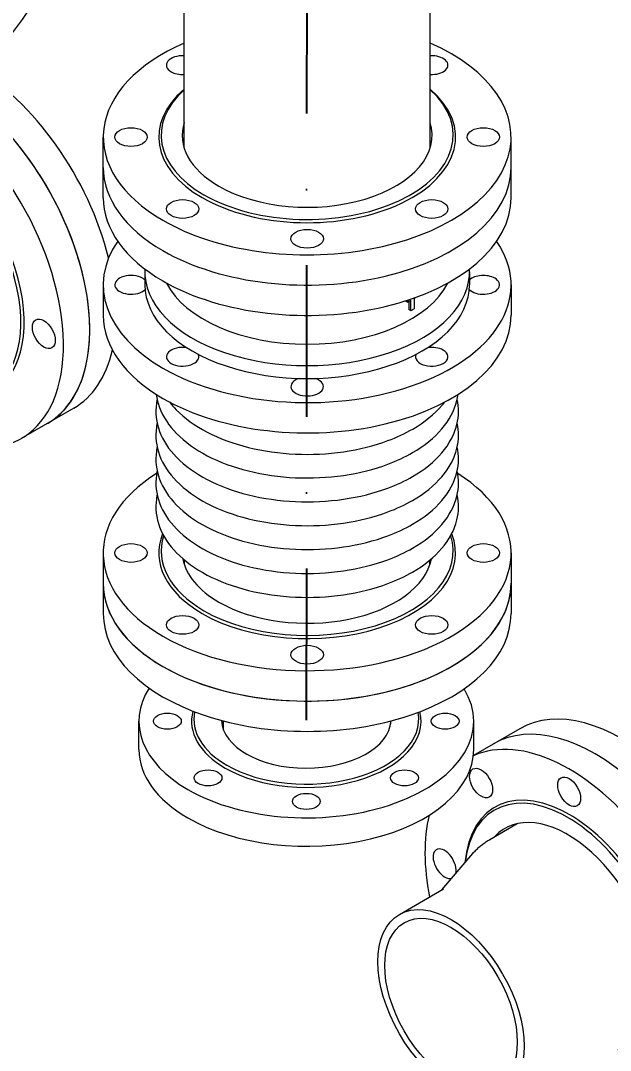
# Model space of a CAD drawing. Header units: millimetres. Extents: x -312439 to 477422, y -331570 to 212570.
# Drawn here: x 342717 to 343211, y 172055 to 172918 of the extents above; entities that cross this region are included whole.
import ezdxf

# ---------------------------------------------------------------- set-up
doc = ezdxf.new("R2010")
doc.units = ezdxf.units.MM
doc.linetypes.add('DASHDOT', pattern=[25.4, 12.7, -6.35, 0, -6.35])
doc.styles.add('ROMAND', font='ROMAND.SHX')
doc.dimstyles.new('1-50 (MILIMETRO)', dxfattribs={"dimscale": 0, "dimtxt": 125, "dimasz": 125, "dimexe": 100, "dimexo": 100, "dimgap": 50, "dimtad": 0, "dimdec": 0, "dimzin": 0, "dimdsep": 46, "dimtxsty": 'ROMAND', "dimcen": -390, "dimclrd": 1, "dimclre": 1, "dimclrt": 3, "dimadec": 0, "dimazin": 0, "dimtfac": 1, "dimtdec": 0, "dimtix": 1, "dimtmove": 2, "dimatfit": 2, "dimfxl": 1, "dimtvp": 1, "dimtolj": 1, "dimtzin": 0, "dimarcsym": 0})

# ---------------------------------------------------------------- blocks, each defined once
blk = doc.blocks.new('*D96')
at = {"color": 1, "lineweight": -2, "transparency": 16777216}
for p, q in [((340982.5, 172444.73), (340982.5, 172743.93)), ((347857.31, 168659.29), (341090.76, 172565.96)), ((347965.56, 168413.06), (347965.56, 168712.26))]:
    blk.add_line(p, q, dxfattribs=at)
at = {"color": 1, "transparency": 16777216}
for points in [[(341101.17, 172584), (341080.34, 172547.92), (340982.5, 172628.46)], [(347867.73, 168677.33), (347846.89, 168641.25), (347965.56, 168596.79)]]:
    blk.add_solid(points, dxfattribs=at)
at = {"layer": 'Defpoints', "color": 0, "transparency": 16777216}
for p in [(340982.5, 172628.46), (340982.5, 172329.26), (347965.56, 168297.59)]:
    blk.add_point(p, dxfattribs=at)
at = {"color": 3, "transparency": 16777216, "insert": (344536.53, 170720.88), "char_height": 125, "attachment_point": 5, "rotation": 330, "style": 'ROMAND'}
blk.add_mtext('\\A1;8063', dxfattribs=at)
blk = doc.blocks.new('*D131')
at = {"color": 1, "lineweight": -2, "transparency": 16777216}
for p, q in [((343607.58, 173492.08), (343311.67, 173321.24)), ((343411.63, 173253.99), (343410.91, 171827.82)), ((343606.72, 171815.91), (343310.81, 171645.07))]:
    blk.add_line(p, q, dxfattribs=at)
at = {"color": 1, "transparency": 16777216}
for points in [[(343390.8, 173254), (343432.47, 173253.98), (343411.7, 173378.99)], [(343390.07, 171827.83), (343431.74, 171827.81), (343410.84, 171702.82)]]:
    blk.add_solid(points, dxfattribs=at)
at = {"layer": 'Defpoints', "color": 0, "transparency": 16777216}
for p in [(343707.6, 173549.83), (343706.75, 171873.66), (343410.84, 171702.82)]:
    blk.add_point(p, dxfattribs=at)
at = {"color": 3, "transparency": 16777216, "insert": (343286.27, 172698.85), "char_height": 125, "attachment_point": 5, "rotation": 89.97082, "style": 'ROMAND'}
blk.add_mtext('\\A1;1676', dxfattribs=at)

msp = doc.modelspace()

# ---------------------------------------------------------------- linework, layer by layer
at = {"color": 6, "linetype": 'DASHDOT', "ltscale": 10}
msp.add_line((342956.797, 173983.31), (342955.943, 172307.143), dxfattribs=at)
at = {"color": 5, "linetype": 'Continuous', "lineweight": 0, "extrusion": (4.44089e-16, 0.816497, 0.57735)}
for p, q in [((342853.617, 172811.117), (342853.617, 172990.745)), ((343059.742, 172811.117), (343059.742, 172990.745)), ((342785.827, 172769.418), (342785.827, 172820.218)), ((343127.531, 172769.418), (343127.531, 172820.218)), ((342820.733, 172707.231), (342820.733, 172696.418)), ((343092.626, 172707.231), (343092.626, 172696.418)), ((342785.827, 172696.418), (342785.827, 172671.018)), ((343127.531, 172696.418), (343127.531, 172671.018)), ((343046.294, 172685.105), (343046.294, 172676.408)), ((343040.631, 172681.935), (343039.029, 172682.859)), ((343041.845, 172682.581), (343041.845, 172675.686)), ((343043.445, 172674.763), (343043.445, 172683.46)), ((343043.445, 172674.763), (343041.845, 172675.686)), ((342761.146, 172593.068), (342717.152, 172567.668)), ((342785.827, 172471.818), (342785.827, 172421.018)), ((343127.531, 172471.818), (343127.531, 172421.018)), ((342853.801, 172462.143), (342853.801, 172465.893)), ((343059.558, 172462.143), (343059.558, 172465.893)), ((342815.71, 172307.143), (342815.71, 172330.943)), ((342886.685, 172323.427), (342886.685, 172331.034)), ((343026.673, 172328.747), (343026.673, 172331.034)), ((343096.176, 172307.143), (343096.176, 172330.943)), ((343134.742, 172324.655), (343095.919, 172302.241)), ((343109.567, 172231.844), (343132.524, 172245.098)), ((343069.386, 172189.554), (343095.5, 172220.11)), ((343033.923, 172169.079), (343070.995, 172190.483))]:
    msp.add_line(p, q, dxfattribs=at)
at = {"color": 5, "linetype": 'Continuous', "lineweight": 0}
for centre, major_axis, ratio, start_param, end_param in [((342653.723, 172728.33), (85.426, -147.962), 0.5773503, 0, 3.1415927), ((342631.726, 172715.63), (-85.426, 147.962), 0.5773503, 2.4008806, 7.0238973), ((342956.679, 172820.218), (-170.852, 0), 0.5773503, 5.3599285, 7.0685835), ((342956.679, 172820.218), (-170.852, 0), 0.5773503, 0.7853982, 4.0648495), ((342852.323, 172880.468), (-13.595, 0), 0.5773503, 4.6170765, 7.0685835), ((343061.035, 172880.468), (-13.595, 0), 0.5773503, 1.4754839, 4.8077014), ((342675.72, 172741.03), (-85.426, 147.962), 0.5773503, 4.2485133, 5.4977871), ((342852.323, 172880.468), (-13.595, 0), 0.5773503, 0.7853982, 1.6661088), ((342653.723, 172728.33), (-85.426, 147.962), 0.5773503, 3.1415927, 5.4977871), ((342956.679, 172820.218), (-124.312, 0), 0.5773503, 5.6898207, 7.0685835), ((342956.679, 172821.818), (122.352, 0), 0.5773503, 2.5724111, 3.9269908), ((342956.679, 172820.218), (-124.312, 0), 0.5773503, 0.7853982, 3.7349573), ((342956.679, 172821.818), (122.352, 0), 0.5773503, 3.9269908, 6.8523669), ((342631.726, 172715.63), (-62.156, 107.657), 0.5773503, 2.9155137, 6.5092642), ((342630.34, 172714.83), (61.176, -105.96), 0.5773503, 6.0996813, 9.608282), ((342956.679, 172821.818), (104.716, 0), 0.5773503, 2.9636533, 3.9269908), ((342956.679, 172821.818), (104.716, 0), 0.5773503, 3.9269908, 6.4611246), ((342956.679, 172794.818), (-170.852, 0), 0.5773503, 0, 0.7853982), ((342956.679, 172794.818), (170.852, 0), 0.5773503, 3.1415927, 3.9269908), ((342956.679, 172794.818), (-170.852, 0), 0.5773503, 0.7853982, 3.1415927), ((342956.679, 172794.818), (170.852, 0), 0.5773503, 3.9269908, 6.2831853), ((342956.679, 172769.418), (170.852, 0), 0.5773503, 3.1415927, 3.9269908), ((342956.679, 172769.418), (170.852, 0), 0.5773503, 3.9269908, 6.2831853), ((342956.679, 172696.418), (170.852, 0), 0.5773503, 2.7625544, 3.9269908), ((342956.679, 172696.418), (170.852, 0), 0.5773503, 3.9269908, 6.6622236), ((342809.097, 172696.418), (13.595, 0), 0.5773503, 0.7853982, 5.7639057), ((342809.097, 172696.418), (13.595, 0), 0.5773503, 0.543593, 0.7853982), ((342956.679, 172707.231), (-135.947, 0), 0.5773503, 6.2526983, 9.455265), ((343104.261, 172696.418), (13.595, 0), 0.5773503, 3.6608723, 7.0685835), ((343104.261, 172696.418), (13.595, 0), 0.5773503, 0.7853982, 2.5979996), ((342956.679, 172696.418), (-135.947, 0), 0.5773503, 0, 3.1415927), ((342956.679, 172717.391), (-122.474, 0), 0.5773503, 0.2785726, 2.8630201), ((342955.985, 172735.6), (125.718, 0), 0.5773503, 5.5138163, 5.529246), ((342956.679, 172741.487), (82.062, 183.423), 0.4956684, 4.6132657, 4.6141462), ((342955.985, 172741.888), (84.235, 188.281), 0.4956684, 4.6145045, 4.6247609), ((342955.985, 172735.6), (125.718, 0), 0.5773503, 5.451052, 5.481758), ((342955.985, 172726.903), (125.718, 0), 0.5773503, 5.481758, 5.5138163), ((342956.679, 172671.018), (-170.852, 0), 0.5773503, 0, 0.7853982), ((342956.679, 172671.018), (-170.852, 0), 0.5773503, 0.7853982, 3.1415927), ((342675.72, 172741.03), (-85.426, 147.962), 0.5773503, 3.1415927, 3.7014186), ((342852.323, 172636.168), (13.595, 0), 0.5773503, 1.3046778, 6.5493038), ((343061.035, 172636.168), (13.595, 0), 0.5773503, 2.8754741, 7.0685835), ((343061.035, 172636.168), (13.595, 0), 0.5773503, 0.7853982, 1.8369149), ((342956.679, 172611.212), (13.595, 0), 0.5773503, 2.090076, 7.0685835), ((342956.679, 172611.212), (13.595, 0), 0.5773503, 0.7853982, 1.0515167), ((342956.679, 172471.818), (-170.852, 0), 0.5773503, 5.5424733, 7.0685835), ((342956.679, 172471.818), (-170.852, 0), 0.5773503, 0.7853982, 3.8823047), ((342956.679, 172471.818), (-124.312, 0), 0.5773503, 6.0571064, 7.0685835), ((342956.679, 172473.418), (122.352, 0), 0.5773503, 2.9580887, 3.9269908), ((342956.679, 172471.818), (-124.312, 0), 0.5773503, 0.7853982, 3.3676716), ((342956.679, 172473.418), (122.352, 0), 0.5773503, 3.9269908, 6.4666893), ((342956.679, 172473.418), (104.716, 0), 0.5773503, 3.2490788, 3.9269908), ((342956.679, 172473.418), (104.716, 0), 0.5773503, 3.9269908, 6.1756992), ((342956.679, 172446.418), (170.852, 0), 0.5773503, 3.1415927, 6.2831853), ((342956.679, 172446.418), (170.852, 0), 0.5773503, 3.1415927, 3.9269908), ((342956.679, 172446.418), (170.852, 0), 0.5773503, 3.9269908, 6.2831853), ((342956.679, 172421.018), (-170.852, 0), 0.5773503, 0, 3.1415927), ((342955.943, 172330.943), (-140.233, 0), 0.5773503, 5.9330427, 7.0685835), ((342955.943, 172330.943), (-140.233, 0), 0.5773503, 0.7853982, 3.4822988), ((343220.167, 172176.693), (85.426, -147.962), 0.5773503, 0, 3.1415927), ((342955.943, 172330.943), (96.142, 0), 0.5773503, 2.9898748, 3.9269908), ((342955.943, 172332.543), (94.183, 0), 0.5773503, 3.0269568, 3.9269908), ((342955.943, 172332.543), (-71.035, 0), 0.5773503, 0.0255322, 3.1064533), ((342955.943, 172330.943), (96.142, 0), 0.5773503, 3.9269908, 6.4254666), ((342955.943, 172332.543), (94.183, 0), 0.5773503, 3.9269908, 6.388214), ((343198.17, 172163.993), (85.426, -147.962), 0.5773503, 0, 3.1415927), ((343176.173, 172151.293), (-85.426, 147.962), 0.5773503, 2.3561945, 6.224775), ((342955.943, 172307.143), (140.233, 0), 0.5773503, 3.1415927, 3.9269908), ((342955.943, 172307.143), (140.233, 0), 0.5773503, 3.9269908, 6.2831853), ((343176.173, 172151.293), (-62.156, 107.657), 0.5773503, 2.4590463, 6.9657317), ((343174.788, 172150.493), (61.176, -105.96), 0.5773503, 5.6219644, 10.0859988), ((343176.173, 172151.293), (-85.426, 147.962), 0.5773503, 0.5461625, 1.0397317), ((343174.788, 172150.493), (52.358, -90.686), 0.5773503, 6.105246, 9.6027173), ((343071.817, 172211.543), (-6.797, 11.773), 0.5773503, 3.6579206, 8.6393798), ((343071.817, 172211.543), (-6.797, 11.773), 0.5773503, 2.3561945, 3.0282348)]:
    msp.add_ellipse(centre, major_axis=major_axis, ratio=ratio, start_param=start_param, end_param=end_param, dxfattribs=at)
for centre, major_axis in [((342809.097, 172820.218), (-13.595, 0)), ((343104.261, 172820.218), (-13.595, 0)), ((342852.323, 172759.968), (-13.595, 0)), ((343061.035, 172759.968), (-13.595, 0)), ((342956.679, 172735.012), (-13.595, 0)), ((342736.082, 172655.38), (-6.797, 11.773)), ((342809.097, 172471.818), (-13.595, 0)), ((343104.261, 172471.818), (-13.595, 0)), ((342852.323, 172411.568), (-13.595, 0)), ((343061.035, 172411.568), (-13.595, 0)), ((342956.679, 172386.612), (-13.595, 0)), ((342839.592, 172330.943), (11.635, 0)), ((343072.294, 172330.943), (-11.635, 0)), ((342873.671, 172283.443), (11.635, 0)), ((343038.216, 172283.443), (-11.635, 0)), ((343102.383, 172279.103), (-6.797, 11.773)), ((343176.173, 172271.793), (-6.797, 11.773)), ((342955.943, 172263.768), (-11.635, 0)), ((343077.187, 172094.143), (-43.264, 74.936)), ((343077.187, 172094.143), (-39.253, 67.988))]:
    msp.add_ellipse(centre, major_axis=major_axis, ratio=0.5773503, dxfattribs=at)
for points, knots in [([(342781.74, 173048.63), (342778.94, 173038.673), (342775.593, 173028.484), (342764.123, 172998.05), (342754.493, 172977.611), (342731.937, 172938.183), (342718.967, 172919.225), (342697.743, 172893.024), (342690.091, 172884.418), (342682.355, 172876.489)], [0.36979434, 0.36979434, 0.36979434, 0.36979434, 0.50760913, 0.50760913, 0.77855804, 0.77855804, 1.053397, 1.053397, 1.20100199, 1.20100199, 1.20100199, 1.20100199]), ([(342830.994, 172600.441), (342830.75, 172599.322), (342830.547, 172598.199), (342829.261, 172589.25), (342830.164, 172581.268), (342835.869, 172565.916), (342840.739, 172558.574), (342854.127, 172544.866), (342862.878, 172538.586), (342883.288, 172527.947), (342894.995, 172523.624), (342920.042, 172517.405), (342933.373, 172515.504), (342960.336, 172514.271), (342973.962, 172514.932), (343000.206, 172518.756), (343012.819, 172521.918), (343031.739, 172528.976), (343038.706, 172532.221), (343045.05, 172535.884)], [3.80182, 3.80182, 3.80182, 3.80182, 3.8442096, 3.8442096, 4.1383608, 4.1383608, 4.4404377, 4.4404377, 4.7634053, 4.7634053, 5.0916471, 5.0916471, 5.4187443, 5.4187443, 5.7449425, 5.7449425, 6.0714643, 6.0714643, 6.2831853, 6.2831853, 6.2831853, 6.2831853]), ([(342830.272, 172604.657), (342830.736, 172600.95), (342831.647, 172597.278), (342835.869, 172585.916), (342840.739, 172578.574), (342854.127, 172564.866), (342862.878, 172558.586), (342883.288, 172547.947), (342894.995, 172543.624), (342920.042, 172537.405), (342933.373, 172535.504), (342960.336, 172534.271), (342973.962, 172534.932), (343000.206, 172538.756), (343012.819, 172541.918), (343031.739, 172548.976), (343038.706, 172552.221), (343045.05, 172555.884)], [3.9991695, 3.9991695, 3.9991695, 3.9991695, 4.1383608, 4.1383608, 4.4404377, 4.4404377, 4.7634053, 4.7634053, 5.0916471, 5.0916471, 5.4187443, 5.4187443, 5.7449425, 5.7449425, 6.0714643, 6.0714643, 6.2831853, 6.2831853, 6.2831853, 6.2831853]), ([(343045.05, 172555.884), (343054.885, 172561.562), (343063.225, 172568.247), (343075.807, 172583.011), (343080.139, 172591.079), (343082.558, 172601.212), (343082.871, 172602.931), (343083.087, 172604.657)], [0, 0, 0, 0, 0.32816351, 0.32816351, 0.64841186, 0.64841186, 0.71321951, 0.71321951, 0.71321951, 0.71321951]), ([(343045.05, 172535.884), (343054.885, 172541.562), (343063.225, 172548.247), (343075.807, 172563.011), (343080.139, 172571.079), (343083.798, 172586.406), (343083.872, 172593.524), (343082.364, 172600.441)], [0, 0, 0, 0, 0.32816351, 0.32816351, 0.64841186, 0.64841186, 0.91056897, 0.91056897, 0.91056897, 0.91056897]), ([(342841.498, 172598.163), (342843.185, 172595.975), (342845.038, 172593.848), (342853.964, 172584.689), (342862.719, 172578.395), (342883.142, 172567.729), (342894.861, 172563.394), (342919.934, 172557.156), (342933.28, 172555.247), (342960.273, 172554.003), (342973.914, 172554.662), (343000.193, 172558.483), (343012.823, 172561.647), (343031.779, 172568.714), (343038.763, 172571.966), (343045.124, 172575.638)], [4.3458548, 4.3458548, 4.3458548, 4.3458548, 4.4394999, 4.4394999, 4.7624737, 4.7624737, 5.090903, 5.090903, 5.4181693, 5.4181693, 5.7445137, 5.7445137, 6.0711873, 6.0711873, 6.2831853, 6.2831853, 6.2831853, 6.2831853]), ([(343045.124, 172575.638), (343054.975, 172581.326), (343063.333, 172588.025), (343070.457, 172596.388), (343071.172, 172597.27), (343071.86, 172598.163)], [0, 0, 0, 0, 0.32834736, 0.32834736, 0.36653417, 0.36653417, 0.36653417, 0.36653417]), ([(342830.994, 172580.441), (342830.75, 172579.322), (342830.547, 172578.199), (342829.261, 172569.25), (342830.164, 172561.268), (342835.869, 172545.916), (342840.739, 172538.574), (342854.127, 172524.866), (342862.878, 172518.586), (342883.288, 172507.947), (342894.995, 172503.624), (342920.042, 172497.405), (342933.373, 172495.504), (342960.336, 172494.271), (342973.962, 172494.932), (343000.206, 172498.756), (343012.819, 172501.918), (343031.739, 172508.976), (343038.706, 172512.221), (343045.05, 172515.884)], [3.80182, 3.80182, 3.80182, 3.80182, 3.8442096, 3.8442096, 4.1383608, 4.1383608, 4.4404377, 4.4404377, 4.7634053, 4.7634053, 5.0916471, 5.0916471, 5.4187443, 5.4187443, 5.7449425, 5.7449425, 6.0714643, 6.0714643, 6.2831853, 6.2831853, 6.2831853, 6.2831853]), ([(343045.05, 172515.884), (343054.885, 172521.562), (343063.225, 172528.247), (343075.807, 172543.011), (343080.139, 172551.079), (343083.798, 172566.406), (343083.872, 172573.524), (343082.364, 172580.441)], [0, 0, 0, 0, 0.32816351, 0.32816351, 0.64841186, 0.64841186, 0.91056897, 0.91056897, 0.91056897, 0.91056897]), ([(342830.994, 172560.441), (342830.75, 172559.322), (342830.547, 172558.199), (342829.261, 172549.25), (342830.164, 172541.268), (342835.869, 172525.916), (342840.739, 172518.574), (342854.127, 172504.866), (342862.878, 172498.586), (342883.288, 172487.947), (342894.995, 172483.624), (342920.042, 172477.405), (342933.373, 172475.504), (342960.336, 172474.271), (342973.962, 172474.932), (343000.206, 172478.756), (343012.819, 172481.918), (343031.739, 172488.976), (343038.706, 172492.221), (343045.05, 172495.884)], [3.80182, 3.80182, 3.80182, 3.80182, 3.8442096, 3.8442096, 4.1383608, 4.1383608, 4.4404377, 4.4404377, 4.7634053, 4.7634053, 5.0916471, 5.0916471, 5.4187443, 5.4187443, 5.7449425, 5.7449425, 6.0714643, 6.0714643, 6.2831853, 6.2831853, 6.2831853, 6.2831853]), ([(343045.05, 172495.884), (343054.885, 172501.562), (343063.225, 172508.247), (343075.807, 172523.011), (343080.139, 172531.079), (343083.798, 172546.406), (343083.872, 172553.524), (343082.364, 172560.441)], [0, 0, 0, 0, 0.32816351, 0.32816351, 0.64841186, 0.64841186, 0.91056897, 0.91056897, 0.91056897, 0.91056897]), ([(342830.994, 172540.441), (342830.75, 172539.322), (342830.547, 172538.199), (342829.261, 172529.25), (342830.164, 172521.268), (342835.869, 172505.916), (342840.739, 172498.574), (342854.127, 172484.866), (342862.878, 172478.586), (342883.288, 172467.947), (342894.995, 172463.624), (342920.042, 172457.405), (342933.373, 172455.504), (342960.336, 172454.271), (342973.962, 172454.932), (343000.206, 172458.756), (343012.819, 172461.918), (343031.739, 172468.976), (343038.706, 172472.221), (343045.05, 172475.884)], [3.80182, 3.80182, 3.80182, 3.80182, 3.8442096, 3.8442096, 4.1383608, 4.1383608, 4.4404377, 4.4404377, 4.7634053, 4.7634053, 5.0916471, 5.0916471, 5.4187443, 5.4187443, 5.7449425, 5.7449425, 6.0714643, 6.0714643, 6.2831853, 6.2831853, 6.2831853, 6.2831853]), ([(343045.05, 172475.884), (343054.885, 172481.562), (343063.225, 172488.247), (343075.807, 172503.011), (343080.139, 172511.079), (343083.798, 172526.406), (343083.872, 172533.524), (343082.364, 172540.441)], [0, 0, 0, 0, 0.32816351, 0.32816351, 0.64841186, 0.64841186, 0.91056897, 0.91056897, 0.91056897, 0.91056897]), ([(342830.994, 172520.441), (342830.75, 172519.322), (342830.547, 172518.199), (342829.261, 172509.25), (342830.164, 172501.268), (342835.869, 172485.916), (342840.739, 172478.574), (342854.127, 172464.866), (342862.878, 172458.586), (342883.288, 172447.947), (342894.995, 172443.624), (342920.042, 172437.405), (342933.373, 172435.504), (342960.336, 172434.271), (342973.962, 172434.932), (343000.206, 172438.756), (343012.819, 172441.918), (343031.739, 172448.976), (343038.706, 172452.221), (343045.05, 172455.884)], [3.80182, 3.80182, 3.80182, 3.80182, 3.8442096, 3.8442096, 4.1383608, 4.1383608, 4.4404377, 4.4404377, 4.7634053, 4.7634053, 5.0916471, 5.0916471, 5.4187443, 5.4187443, 5.7449425, 5.7449425, 6.0714643, 6.0714643, 6.2831853, 6.2831853, 6.2831853, 6.2831853]), ([(343045.05, 172455.884), (343054.885, 172461.562), (343063.225, 172468.247), (343075.807, 172483.011), (343080.139, 172491.079), (343083.798, 172506.406), (343083.872, 172513.524), (343082.364, 172520.441)], [0, 0, 0, 0, 0.32816351, 0.32816351, 0.64841186, 0.64841186, 0.91056897, 0.91056897, 0.91056897, 0.91056897]), ([(343095.5, 172220.11), (343096.286, 172221.031), (343097.106, 172221.929), (343098.807, 172223.674), (343099.69, 172224.522), (343101.515, 172226.159), (343102.458, 172226.948), (343104.4, 172228.464), (343105.399, 172229.189), (343107.447, 172230.57), (343108.496, 172231.226), (343109.567, 172231.844)], [3.72550577, 3.72550577, 3.72550577, 3.72550577, 3.76580278, 3.76580278, 3.80609979, 3.80609979, 3.8463968, 3.8463968, 3.88669381, 3.88669381, 3.92699082, 3.92699082, 3.92699082, 3.92699082])]:
    msp.add_open_spline(points, degree=3, knots=knots, dxfattribs=at)

# ---------------------------------------------------------------- dimensions: what is measured, and where the dimension line sits
dim = msp.add_linear_dim(base=(343410.843, 171702.821), p1=(343707.605, 173549.831), p2=(343706.751, 171873.664), angle=269.970824, dimstyle='1-50 (MILIMETRO)', override={"dimscale": 1})
dim.commit()
dim.dimension.update_dxf_attribs({"geometry": '*D131', "text_midpoint": (343286.27, 172698.846), "dimtype": 161})
dim = msp.add_aligned_dim(p1=(347965.562, 168297.588), p2=(340982.504, 172329.258), distance=-259.116, dimstyle='1-50 (MILIMETRO)', override={"dimscale": 1})
dim.commit()
dim.dimension.update_dxf_attribs({"geometry": '*D96', "text_midpoint": (344536.533, 170720.878)})

doc.saveas('drawing.dxf')
